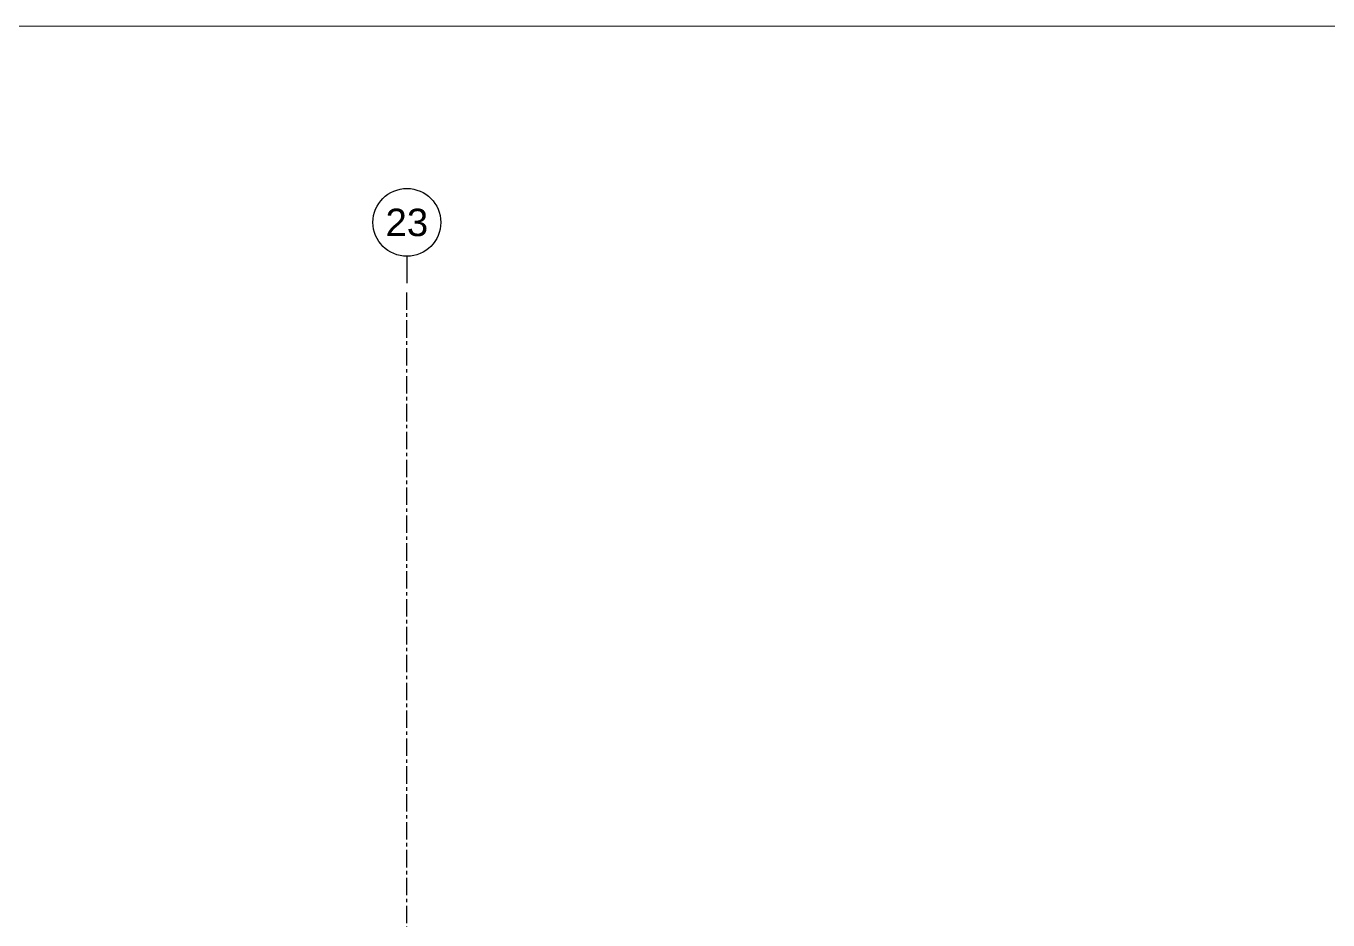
# Model space of a CAD drawing. Header units: millimetres. Extents: x 3774 to 718460, y -768339 to 192544.
# Drawn here: x 374093 to 385955, y -626957 to -618812 of the extents above; entities that cross this region are included whole.
import ezdxf
from ezdxf.enums import TextEntityAlignment as Align

# ---------------------------------------------------------------- set-up
doc = ezdxf.new("R2010")
doc.units = ezdxf.units.MM
doc.linetypes.add('CENTER', pattern=[50.8, 31.75, -6.35, 6.35, -6.35])
doc.linetypes.add('XKITLINE00', pattern=[0])
doc.layers.add('DrawingSheet', color=7, linetype='Continuous', lineweight=0)
doc.layers.add('Stan-Dim', color=7, linetype='Continuous')
doc.styles.add('ROMANS', font='arial.ttf', dxfattribs={"width": 0.85})

# ---------------------------------------------------------------- blocks, each defined once
blk = doc.blocks.new('*A272909')
at = {"layer": 'DrawingSheet', "color": 7, "linetype": 'XKITLINE00', "lineweight": 0}
blk.add_line((2939.351557, 28.464483), (1689.351557, 28.464483), dxfattribs=at)

msp = doc.modelspace()

# ---------------------------------------------------------------- linework, layer by layer
at = {"color": 7}
msp.add_line((377562.556, -620910.431), (377562.556, -621153.901), dxfattribs=at)
at = {"color": 7, "linetype": 'CENTER', "ltscale": 5}
msp.add_lwpolyline([(377562.556, -639940.293), (377562.556, -621218.53)], dxfattribs=at)
at = {"color": 7}
msp.add_circle((377562.556, -620601.45), 308.981, dxfattribs=at)

# ---------------------------------------------------------------- block references
at = {"color": 7, "lineweight": 0, "xscale": 125, "yscale": 125, "zscale": 125}
msp.add_blockref('*A272909', (128527.556, -622370.363), dxfattribs=at)

# ---------------------------------------------------------------- texts
at = {"layer": 'Stan-Dim', "color": 7, "style": 'ROMANS'}
msp.add_attdef('23', text='', height=250, dxfattribs=at).set_placement((377562.556, -620601.45), align=Align.MIDDLE_CENTER)

doc.saveas('drawing.dxf')
